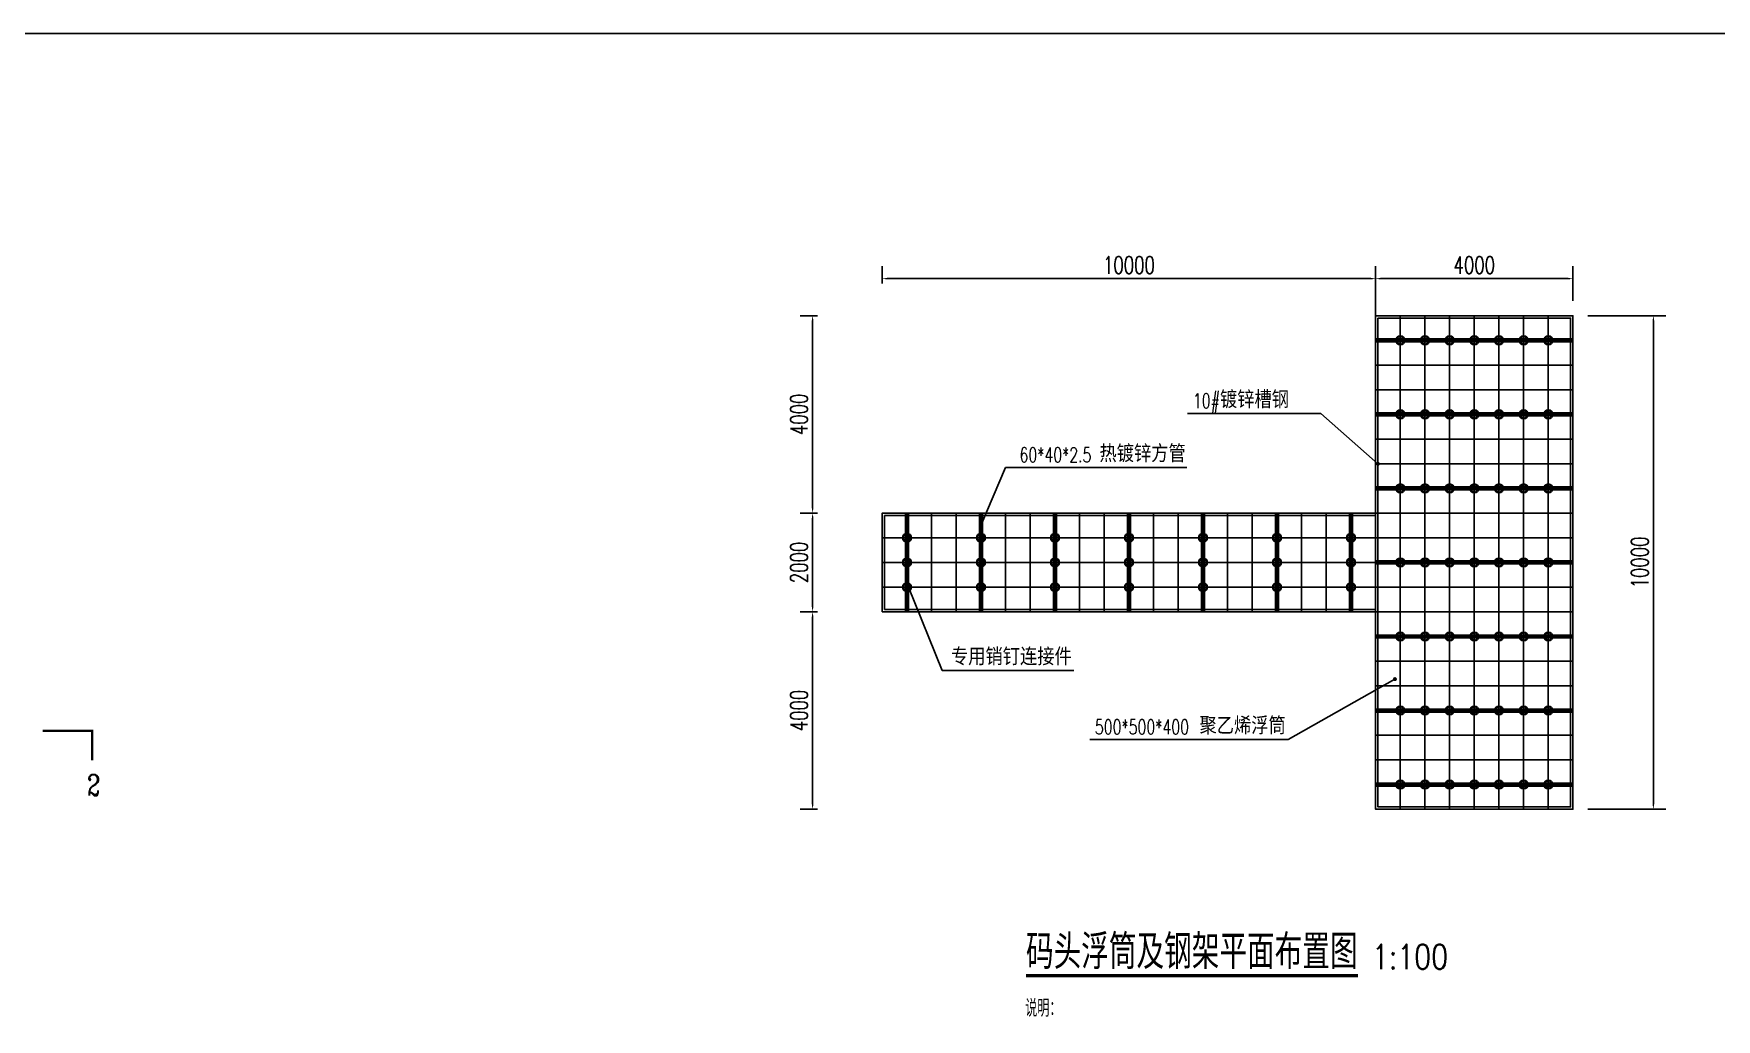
# Model space of a CAD drawing. Header units: millimetres. Extents: x 7263 to 319917, y -161937 to 156976.
# Drawn here: x 94998 to 129104, y 20495 to 40468 of the extents above; entities that cross this region are included whole.
import ezdxf

# ---------------------------------------------------------------- set-up
doc = ezdxf.new("R2010")
doc.units = ezdxf.units.MM
doc.header["$LTSCALE"] = 1000
for name, color, linetype in [('DIM_LEAD', 3, 'Continuous'), ('DIM_SYMB', 3, 'Continuous'), ('PUB_TEXT', 7, 'Continuous'), ('W-float bowl浮筒', 253, 'Continuous'), ('W-FLOAT_BOWL浮筒', 253, 'Continuous'), ('W-STEEL_FRAME钢架', 3, 'Continuous'), ('W-STEEL_KEEL钢龙骨', 5, 'Continuous')]:
    doc.layers.add(name, color=color, linetype=linetype)
doc.styles.add('_TCH_DIM', font='SIMPLEX.shx', dxfattribs={"bigfont": 'hztxt.shx'})
doc.styles.add('_TCH_LABEL', font='COMPLEX', dxfattribs={"bigfont": 'GBCBIG'})
doc.styles.get("Standard").update_dxf_attribs({"font": 'simplex.shx', "width": 0.8, "bigfont": 'hztxt.shx'})
doc.styles.add('STANDARD_T3', font='simplex.shx', dxfattribs={"width": 0.7, "bigfont": 'hztxt.shx'})
doc.dimstyles.new('W&&100', dxfattribs={"dimtxt": 350, "dimasz": 100, "dimexe": 250, "dimexo": 300, "dimgap": 100, "dimtad": 1, "dimdec": 0, "dimzin": 0, "dimdsep": 46, "dimtxsty": 'STANDARD_T3', "dimcen": 0.09, "dimclrd": 1, "dimclre": 1, "dimclrt": 7, "dimazin": 2, "dimtfac": 1, "dimtdec": 0, "dimtix": 1, "dimtmove": 2, "dimatfit": 3, "dimfxl": 0, "dimtolj": 1, "dimtzin": 0, "dimarcsym": 0})

# ---------------------------------------------------------------- blocks, each defined once
blk = doc.blocks.new('*U423')
at = {"layer": 'W-FLOAT_BOWL浮筒'}
blk.add_lwpolyline([(-250, 250), (250, 250), (250, -250), (-250, -250)], close=True, dxfattribs=at)
blk = doc.blocks.new('*U424')
at = {"layer": 'W-FLOAT_BOWL浮筒', "color": 0, "linetype": 'ByBlock', "lineweight": -2, "transparency": 16777216}
for p in [(0, 1500), (500, 1500), (1000, 1500), (1500, 1500), (2000, 1500), (2500, 1500), (3000, 1500), (3500, 1500), (4000, 1500), (4500, 1500), (5000, 1500), (5500, 1500), (6000, 1500), (6500, 1500), (7000, 1500), (7500, 1500), (8000, 1500), (8500, 1500), (9000, 1500), (9500, 1500), (0, 1000), (500, 1000), (1000, 1000), (1500, 1000), (2000, 1000), (2500, 1000), (3000, 1000), (3500, 1000), (4000, 1000), (4500, 1000), (5000, 1000), (5500, 1000), (6000, 1000), (6500, 1000), (7000, 1000), (7500, 1000), (8000, 1000), (8500, 1000), (9000, 1000), (9500, 1000), (0, 500), (500, 500), (1000, 500), (1500, 500), (2000, 500), (2500, 500), (3000, 500), (3500, 500), (4000, 500), (4500, 500), (5000, 500), (5500, 500), (6000, 500), (6500, 500), (7000, 500), (7500, 500), (8000, 500), (8500, 500), (9000, 500), (9500, 500), (0, 0), (500, 0), (1000, 0), (1500, 0), (2000, 0), (2500, 0), (3000, 0), (3500, 0), (4000, 0), (4500, 0), (5000, 0), (5500, 0), (6000, 0), (6500, 0), (7000, 0), (7500, 0), (8000, 0), (8500, 0), (9000, 0), (9500, 0)]:
    blk.add_blockref('*U423', p, dxfattribs=at)
blk = doc.blocks.new('*U425')
at = {"layer": 'W-FLOAT_BOWL浮筒'}
blk.add_lwpolyline([(-250, 250), (250, 250), (250, -250), (-250, -250)], close=True, dxfattribs=at)
blk = doc.blocks.new('*U426')
at = {"layer": 'W-FLOAT_BOWL浮筒', "color": 0, "linetype": 'ByBlock', "lineweight": -2, "transparency": 16777216}
for p in [(0, 9500), (500, 9500), (1000, 9500), (1500, 9500), (2000, 9500), (2500, 9500), (3000, 9500), (3500, 9500), (0, 9000), (500, 9000), (1000, 9000), (1500, 9000), (2000, 9000), (2500, 9000), (3000, 9000), (3500, 9000), (0, 8500), (500, 8500), (1000, 8500), (1500, 8500), (2000, 8500), (2500, 8500), (3000, 8500), (3500, 8500), (0, 8000), (500, 8000), (1000, 8000), (1500, 8000), (2000, 8000), (2500, 8000), (3000, 8000), (3500, 8000), (0, 7500), (500, 7500), (1000, 7500), (1500, 7500), (2000, 7500), (2500, 7500), (3000, 7500), (3500, 7500), (0, 7000), (500, 7000), (1000, 7000), (1500, 7000), (2000, 7000), (2500, 7000), (3000, 7000), (3500, 7000), (0, 6500), (500, 6500), (1000, 6500), (1500, 6500), (2000, 6500), (2500, 6500), (3000, 6500), (3500, 6500), (0, 6000), (500, 6000), (1000, 6000), (1500, 6000), (2000, 6000), (2500, 6000), (3000, 6000), (3500, 6000), (0, 5500), (500, 5500), (1000, 5500), (1500, 5500), (2000, 5500), (2500, 5500), (3000, 5500), (3500, 5500), (0, 5000), (500, 5000), (1000, 5000), (1500, 5000), (2000, 5000), (2500, 5000), (3000, 5000), (3500, 5000), (0, 4500), (500, 4500), (1000, 4500), (1500, 4500), (2000, 4500), (2500, 4500), (3000, 4500), (3500, 4500), (0, 4000), (500, 4000), (1000, 4000), (1500, 4000), (2000, 4000), (2500, 4000), (3000, 4000), (3500, 4000), (0, 3500), (500, 3500), (1000, 3500), (1500, 3500), (2000, 3500), (2500, 3500), (3000, 3500), (3500, 3500), (0, 3000), (500, 3000), (1000, 3000), (1500, 3000), (2000, 3000), (2500, 3000), (3000, 3000), (3500, 3000), (0, 2500), (500, 2500), (1000, 2500), (1500, 2500), (2000, 2500), (2500, 2500), (3000, 2500), (3500, 2500), (0, 2000), (500, 2000), (1000, 2000), (1500, 2000), (2000, 2000), (2500, 2000), (3000, 2000), (3500, 2000), (0, 1500), (500, 1500), (1000, 1500), (1500, 1500), (2000, 1500), (2500, 1500), (3000, 1500), (3500, 1500), (0, 1000), (500, 1000), (1000, 1000), (1500, 1000), (2000, 1000), (2500, 1000), (3000, 1000), (3500, 1000), (0, 500), (500, 500), (1000, 500), (1500, 500), (2000, 500), (2500, 500), (3000, 500), (3500, 500), (0, 0), (500, 0), (1000, 0), (1500, 0), (2000, 0), (2500, 0), (3000, 0), (3500, 0)]:
    blk.add_blockref('*U425', p, dxfattribs=at)
blk = doc.blocks.new('*D427')
at = {"layer": 'Defpoints', "color": 0, "transparency": 16777216}
for p in [(122198, 35504), (112198, 30753), (122198, 30753)]:
    blk.add_point(p, dxfattribs=at)
at = {"layer": 'W-FLOAT_BOWL浮筒', "color": 1, "lineweight": -2, "transparency": 16777216}
for p, q in [((112198, 35404), (112198, 35754)), ((112298, 35504), (122098, 35504)), ((122198, 35404), (122198, 35754))]:
    blk.add_line(p, q, dxfattribs=at)
at = {"layer": 'W-FLOAT_BOWL浮筒', "color": 1, "transparency": 16777216}
for points in [[(112298, 35520), (112298, 35487), (112198, 35504)], [(122098, 35520), (122098, 35487), (122198, 35504)]]:
    blk.add_solid(points, dxfattribs=at)
at = {"layer": 'W-FLOAT_BOWL浮筒', "color": 7, "transparency": 16777216, "insert": (117198, 35779), "char_height": 350, "attachment_point": 5, "style": 'STANDARD_T3'}
blk.add_mtext('\\A1;10000', dxfattribs=at)
blk = doc.blocks.new('*D428')
at = {"layer": 'Defpoints', "color": 0, "transparency": 16777216}
for p in [(126198, 35504), (126198, 34753), (122198, 30753)]:
    blk.add_point(p, dxfattribs=at)
at = {"layer": 'W-FLOAT_BOWL浮筒', "color": 1, "lineweight": -2, "transparency": 16777216}
for p, q in [((122198, 31053), (122198, 35754)), ((122298, 35504), (126098, 35504)), ((126198, 35053), (126198, 35754))]:
    blk.add_line(p, q, dxfattribs=at)
at = {"layer": 'W-FLOAT_BOWL浮筒', "color": 1, "transparency": 16777216}
for points in [[(122298, 35520), (122298, 35487), (122198, 35504)], [(126098, 35520), (126098, 35487), (126198, 35504)]]:
    blk.add_solid(points, dxfattribs=at)
at = {"layer": 'W-FLOAT_BOWL浮筒', "color": 7, "transparency": 16777216, "insert": (124198, 35779), "char_height": 350, "attachment_point": 5, "style": 'STANDARD_T3'}
blk.add_mtext('\\A1;4000', dxfattribs=at)
blk = doc.blocks.new('*D429')
at = {"layer": 'Defpoints', "color": 0, "transparency": 16777216}
for p in [(126198, 34753), (126198, 24753), (127828, 24753)]:
    blk.add_point(p, dxfattribs=at)
at = {"layer": 'W-FLOAT_BOWL浮筒', "color": 1, "lineweight": -2, "transparency": 16777216}
for p, q in [((126498, 34753), (128078, 34753)), ((127828, 34653), (127828, 24853)), ((126498, 24753), (128078, 24753))]:
    blk.add_line(p, q, dxfattribs=at)
at = {"layer": 'W-FLOAT_BOWL浮筒', "color": 1, "transparency": 16777216}
for points in [[(127811, 34653), (127844, 34653), (127828, 34753)], [(127811, 24853), (127844, 24853), (127828, 24753)]]:
    blk.add_solid(points, dxfattribs=at)
at = {"layer": 'W-FLOAT_BOWL浮筒', "color": 7, "transparency": 16777216, "insert": (127553, 29753), "char_height": 350, "attachment_point": 5, "rotation": 90, "style": 'STANDARD_T3'}
blk.add_mtext('\\A1;10000', dxfattribs=at)
blk = doc.blocks.new('*D430')
at = {"layer": 'Defpoints', "color": 0, "transparency": 16777216}
for p in [(122198, 34753), (110786, 30753), (122198, 30753)]:
    blk.add_point(p, dxfattribs=at)
at = {"layer": 'W-FLOAT_BOWL浮筒', "color": 1, "lineweight": -2, "transparency": 16777216}
for p, q in [((110886, 34753), (110536, 34753)), ((110786, 34653), (110786, 30853)), ((110886, 30753), (110536, 30753))]:
    blk.add_line(p, q, dxfattribs=at)
at = {"layer": 'W-FLOAT_BOWL浮筒', "color": 1, "transparency": 16777216}
for points in [[(110770, 34653), (110803, 34653), (110786, 34753)], [(110770, 30853), (110803, 30853), (110786, 30753)]]:
    blk.add_solid(points, dxfattribs=at)
at = {"layer": 'W-FLOAT_BOWL浮筒', "color": 7, "transparency": 16777216, "insert": (110511, 32753), "char_height": 350, "attachment_point": 5, "rotation": 90, "style": 'STANDARD_T3'}
blk.add_mtext('\\A1;4000', dxfattribs=at)
blk = doc.blocks.new('*D431')
at = {"layer": 'Defpoints', "color": 0, "transparency": 16777216}
for p in [(122198, 30753), (110786, 28753), (112198, 28753)]:
    blk.add_point(p, dxfattribs=at)
at = {"layer": 'W-FLOAT_BOWL浮筒', "color": 1, "lineweight": -2, "transparency": 16777216}
for p, q in [((110886, 30753), (110536, 30753)), ((110786, 30653), (110786, 28853)), ((110886, 28753), (110536, 28753))]:
    blk.add_line(p, q, dxfattribs=at)
at = {"layer": 'W-FLOAT_BOWL浮筒', "color": 1, "transparency": 16777216}
for points in [[(110770, 30653), (110803, 30653), (110786, 30753)], [(110770, 28853), (110803, 28853), (110786, 28753)]]:
    blk.add_solid(points, dxfattribs=at)
at = {"layer": 'W-FLOAT_BOWL浮筒', "color": 7, "transparency": 16777216, "insert": (110511, 29753), "char_height": 350, "attachment_point": 5, "rotation": 90, "style": 'STANDARD_T3'}
blk.add_mtext('\\A1;2000', dxfattribs=at)
blk = doc.blocks.new('*D432')
at = {"layer": 'Defpoints', "color": 0, "transparency": 16777216}
for p in [(112198, 28753), (110786, 24753), (122198, 24753)]:
    blk.add_point(p, dxfattribs=at)
at = {"layer": 'W-FLOAT_BOWL浮筒', "color": 1, "lineweight": -2, "transparency": 16777216}
for p, q in [((110886, 28753), (110536, 28753)), ((110786, 28653), (110786, 24853)), ((110886, 24753), (110536, 24753))]:
    blk.add_line(p, q, dxfattribs=at)
at = {"layer": 'W-FLOAT_BOWL浮筒', "color": 1, "transparency": 16777216}
for points in [[(110770, 28653), (110803, 28653), (110786, 28753)], [(110770, 24853), (110803, 24853), (110786, 24753)]]:
    blk.add_solid(points, dxfattribs=at)
at = {"layer": 'W-FLOAT_BOWL浮筒', "color": 7, "transparency": 16777216, "insert": (110511, 26753), "char_height": 350, "attachment_point": 5, "rotation": 90, "style": 'STANDARD_T3'}
blk.add_mtext('\\A1;4000', dxfattribs=at)
blk = doc.blocks.new('*U434')
at = {"layer": 'W-STEEL_FRAME钢架', "color": 5}
blk.add_lwpolyline([(-2000, 30), (2000, 30), (2000, -30), (-2000, -30)], close=True, dxfattribs=at)
blk = doc.blocks.new('*U435')
at = {"layer": 'W-STEEL_FRAME钢架', "color": 0, "linetype": 'ByBlock', "lineweight": -2, "transparency": 16777216}
for p in [(0, 9000), (0, 7500), (0, 6000), (0, 4500), (0, 3000), (0, 1500), (0, 0)]:
    blk.add_blockref('*U434', p, dxfattribs=at)
blk = doc.blocks.new('*U436')
at = {"layer": 'W-STEEL_FRAME钢架', "color": 5}
blk.add_lwpolyline([(30, 1000), (30, -1000), (-30, -1000), (-30, 1000)], close=True, dxfattribs=at)
blk = doc.blocks.new('*U437')
at = {"layer": 'W-STEEL_FRAME钢架', "color": 0, "linetype": 'ByBlock', "lineweight": -2, "transparency": 16777216}
for p in [(0, 0), (1500, 0), (3000, 0), (4500, 0), (6000, 0), (7500, 0), (9000, 0)]:
    blk.add_blockref('*U436', p, dxfattribs=at)
blk = doc.blocks.new('$matou$00000111')
for radius in [90, 80, 4]:
    blk.add_circle((0, 0, 0), radius)
at = {"layer": 'W-float bowl浮筒'}
for centre in [(40, 40, 0), (-40, -40, 0)]:
    blk.add_circle(centre, 5, dxfattribs=at)
at = {"layer": 'W-STEEL_FRAME钢架', "color": 2}
blk.add_circle((0, 0, 0), 75, dxfattribs=at)
blk = doc.blocks.new('*U438')
at = {"layer": 'W-FLOAT_BOWL浮筒'}
for p in [(0, 500, 0), (0, 0, 0), (0, -500, 0)]:
    blk.add_blockref('$matou$00000111', p, dxfattribs=at)
blk = doc.blocks.new('*U439')
at = {"layer": 'W-STEEL_FRAME钢架', "color": 0, "linetype": 'ByBlock', "lineweight": -2, "transparency": 16777216}
for p in [(0, 0), (1500, 0), (3000, 0), (4500, 0), (6000, 0), (7500, 0), (9000, 0)]:
    blk.add_blockref('*U438', p, dxfattribs=at)
blk = doc.blocks.new('*U440')
at = {"layer": 'W-FLOAT_BOWL浮筒'}
blk.add_blockref('$matou$00000111', (0, 0, 0), dxfattribs=at)
blk = doc.blocks.new('*U441')
at = {"layer": 'W-STEEL_FRAME钢架', "color": 0, "linetype": 'ByBlock', "lineweight": -2, "transparency": 16777216}
for p in [(0, 9000), (500, 9000), (1000, 9000), (1500, 9000), (2000, 9000), (2500, 9000), (3000, 9000), (0, 7500), (500, 7500), (1000, 7500), (1500, 7500), (2000, 7500), (2500, 7500), (3000, 7500), (0, 6000), (500, 6000), (1000, 6000), (1500, 6000), (2000, 6000), (2500, 6000), (3000, 6000), (0, 4500), (500, 4500), (1000, 4500), (1500, 4500), (2000, 4500), (2500, 4500), (3000, 4500), (0, 3000), (500, 3000), (1000, 3000), (1500, 3000), (2000, 3000), (2500, 3000), (3000, 3000), (0, 1500), (500, 1500), (1000, 1500), (1500, 1500), (2000, 1500), (2500, 1500), (3000, 1500), (0, 0), (500, 0), (1000, 0), (1500, 0), (2000, 0), (2500, 0), (3000, 0)]:
    blk.add_blockref('*U440', p, dxfattribs=at)

msp = doc.modelspace()

# ---------------------------------------------------------------- linework, layer by layer
at = {"layer": 'DIM_LEAD'}
for p, q in [((121089.3, 32773.4), (118387.7, 32773.4)), ((122245.8, 31752.8), (121089.3, 32773.4)), ((114197.8, 30502.8), (114693.9, 31679.1)), ((114693.9, 31679.1), (118374.7, 31679.1)), ((112727.8, 29252.8), (113409.7, 27563.2)), ((113409.7, 27563.2), (116084, 27563.2)), ((122589.3, 27389.4), (120422.3, 26165.3)), ((120422.3, 26165.3), (116402.4, 26165.3))]:
    msp.add_line(p, q, dxfattribs=at)
at = {"layer": 'DIM_LEAD', "const_width": 40}
for points in [[(122260.8, 31739.5, 1), (122230.9, 31766, 1)], [(114190.1, 30484.3, 1), (114205.6, 30521.2, 1)], [(112720.4, 29271.3, 1), (112735.3, 29234.2, 1)], [(122606.7, 27399.3, 1), (122571.9, 27379.6, 1)]]:
    msp.add_lwpolyline(points, format="xyb", close=True, dxfattribs=at)
at = {"layer": 'DIM_SYMB'}
for points, const_width in [([(95183.7, 26340.8), (96183.7, 26340.8), (96183.7, 25740.8)], 50), ([(115111.5, 21379.1), (121843.6, 21379.1)], 70)]:
    msp.add_lwpolyline(points, dxfattribs=dict(at, const_width=const_width))
at = {"layer": 'W-STEEL_FRAME钢架'}
for points in [[(112197.8, 28752.8), (112197.8, 28752.8), (112197.8, 28752.8), (122197.8, 28752.8), (122197.8, 24752.8), (126197.8, 24752.8), (126197.8, 34752.8), (122197.8, 34752.8), (122197.8, 30752.8), (112197.8, 30752.8)], [(122197.8, 34752.8), (126197.8, 34752.8), (126197.8, 24752.8), (122197.8, 24752.8)], [(122245.8, 34704.8), (126149.8, 34704.8), (126149.8, 24800.8), (122245.8, 24800.8)], [(112197.8, 30752.8), (122197.8, 30752.8), (122197.8, 28752.8), (112197.8, 28752.8)], [(112245.8, 30704.8), (122197.8, 30704.8), (122197.8, 28800.8), (112245.8, 28800.8)]]:
    msp.add_lwpolyline(points, close=True, dxfattribs=at)
at = {"layer": 'W-STEEL_KEEL钢龙骨'}
msp.add_lwpolyline([(54195.8, 40467.8), (187260, 40467.8), (187260, -935.7), (54195.8, -935.7)], close=True, dxfattribs=at)

# ---------------------------------------------------------------- block references
at = {"layer": 'W-FLOAT_BOWL浮筒'}
for name, p in [('*U426', (122447.8, 25002.8)), ('*U424', (112447.8, 29002.8))]:
    msp.add_blockref(name, p, dxfattribs=at)
at = {"layer": 'W-STEEL_FRAME钢架'}
for name, p in [('*U435', (124197.8, 25252.8)), ('*U441', (122697.8, 25252.8)), ('*U437', (112697.8, 29752.8)), ('*U439', (112697.8, 29752.8, 0))]:
    msp.add_blockref(name, p, dxfattribs=at)

# ---------------------------------------------------------------- texts
at = {"layer": 'PUB_TEXT', "color": 7, "width": 0.705882}
for s, height, style, p in [('10#', 297.5, '_TCH_DIM', (118492.7, 32878.4)), ('60*40*2.5', 297.5, '_TCH_DIM', (114979.7, 31784.1)), ('500*500*400', 297.5, '_TCH_DIM', (116507.4, 26270.3)), ('2', 425, '_TCH_LABEL', (96083.7, 25028.3))]:
    msp.add_text(s, height=height, dxfattribs=dict(at, style=style)).set_placement(p)
at = {"layer": 'PUB_TEXT', "color": 7, "style": '_TCH_DIM'}
for s, p in [('镀锌槽钢', (119042.7, 32878.4)), ('热镀锌方管', (116599.7, 31784.1)), ('专用销钉连接件', (113589.7, 27668.2)), ('聚乙烯浮筒', (118627.4, 26270.3))]:
    msp.add_text(s, height=350, dxfattribs=at).set_placement(p)
at = {"layer": 'PUB_TEXT', "color": 7, "width": 0.8}
for s, height, p in [('码头浮筒及钢架平面布置图', 700, (115111.5, 21513.5)), ('1:100', 500, (122123.6, 21513.5))]:
    msp.add_text(s, height=height, dxfattribs=at).set_placement(p)
at = {"layer": 'PUB_TEXT', "width": 0.7}
msp.add_text('说明：', height=350, dxfattribs=at).set_placement((115095.4, 20547.1))

# ---------------------------------------------------------------- dimensions: what is measured, and where the dimension line sits
at = {"layer": 'W-FLOAT_BOWL浮筒'}
dim = msp.add_linear_dim(base=(122197.8, 35503.8), p1=(112197.8, 30752.8), p2=(122197.8, 30752.8), dimstyle='W&&100', override={"dimfxlon": 1}, dxfattribs=at)
dim.commit()
dim.dimension.update_dxf_attribs({"geometry": '*D427', "text_midpoint": (117197.8, 35778.8)})
dim = msp.add_linear_dim(base=(126197.8, 35503.8), p1=(122197.8, 30752.8), p2=(126197.8, 34752.8), dimstyle='W&&100', dxfattribs=at)
dim.commit()
dim.dimension.update_dxf_attribs({"geometry": '*D428', "text_midpoint": (124197.8, 35778.8)})
for base, p1, p2, picture, middle in [((110786.3, 30752.8), (122197.8, 34752.8), (122197.8, 30752.8), '*D430', (110511.3, 32752.8)), ((110786.3, 28752.8), (122197.8, 30752.8), (112197.8, 28752.8), '*D431', (110511.3, 29752.8)), ((110786.3, 24752.8), (112197.8, 28752.8), (122197.8, 24752.8), '*D432', (110511.3, 26752.8))]:
    dim = msp.add_linear_dim(base=base, p1=p1, p2=p2, angle=90, dimstyle='W&&100', override={"dimfxlon": 1}, dxfattribs=at)
    dim.commit()
    dim.dimension.update_dxf_attribs({"geometry": picture, "text_midpoint": middle})
dim = msp.add_linear_dim(base=(127827.6, 24752.8), p1=(126197.8, 34752.8), p2=(126197.8, 24752.8), angle=90, dimstyle='W&&100', dxfattribs=at)
dim.commit()
dim.dimension.update_dxf_attribs({"geometry": '*D429', "text_midpoint": (127552.6, 29752.8)})

doc.saveas('drawing.dxf')
